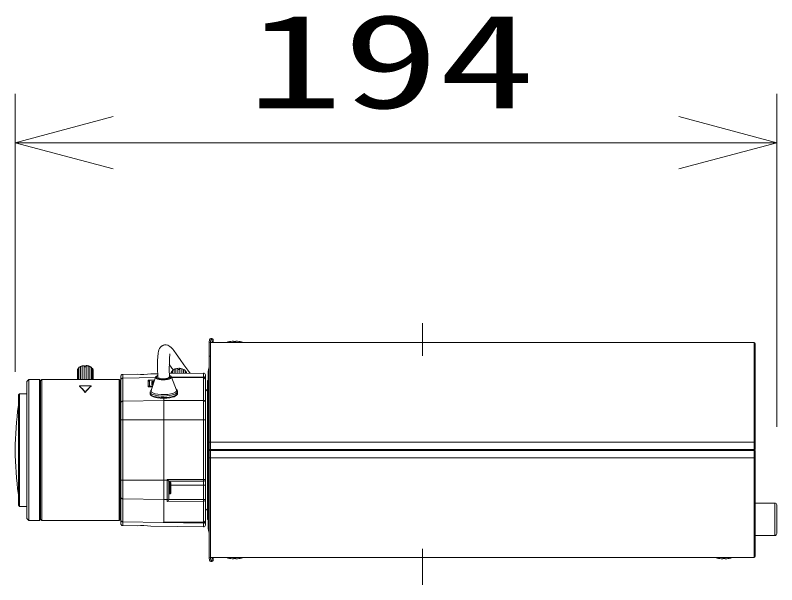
# Model space of a CAD drawing. Units: millimetres on the paper. Extents: x -62 to 64, y -58 to 59.
# Drawn here: x 8.67 to 28.13, y 19.63 to 34.18 of the extents above; entities that cross this region are included whole.
import ezdxf
from ezdxf.enums import TextEntityAlignment as Align

# ---------------------------------------------------------------- set-up
doc = ezdxf.new("R2010")
doc.units = ezdxf.units.MM
doc.linetypes.add('CHAIN2', pattern=[12, 9, -1, 1, -1])
for name, color, linetype, lineweight in [('0-2_GAIKEI', 4, 'Continuous', 9), ('0-3_SUNPO', 7, 'Continuous', 9), ('0-4_0', 7, 'Continuous', 9)]:
    doc.layers.add(name, color=color, linetype=linetype, lineweight=lineweight)
doc.styles.add('ＭＳ ゴシック', font='')
doc.styles.get('ＭＳ ゴシック').set_extended_font_data('MS Gothic')

# ---------------------------------------------------------------- blocks, each defined once
blk = doc.blocks.new('_Open30')
at = {"layer": '0-4_0'}
blk.add_line((0, 0), (-1, 0), dxfattribs=at)
blk.add_lwpolyline([(-1, 0.2679), (0, 0), (-1, -0.2679)], dxfattribs=at)

msp = doc.modelspace()

# ---------------------------------------------------------------- linework, layer by layer
at = {"layer": '0-2_GAIKEI', "linetype": 'CHAIN2'}
for p, q in [((19.079, 26.314), (19.079, 25.472)), ((19.079, 20.545), (19.079, 19.626))]:
    msp.add_line(p, q, dxfattribs=at)
at = {"layer": '0-2_GAIKEI'}
for p, q in [((13.634, 25.892), (13.629, 25.82)), ((13.664, 25.92), (13.659, 25.82)), ((13.694, 25.92), (13.664, 25.92)), ((13.698, 25.82), (13.694, 25.92)), ((13.729, 25.82), (13.724, 25.892)), ((13.659, 23.085), (13.659, 25.82)), ((14.144, 25.841), (14.144, 25.841)), ((14.249, 25.851), (14.249, 25.841)), ((14.309, 25.851), (14.309, 25.841)), ((14.414, 25.841), (14.414, 25.841)), ((27.549, 23.085), (27.549, 25.82)), ((10.26, 25.123), (10.26, 24.87)), ((10.275, 25.155), (10.275, 24.87)), ((10.298, 25.178), (10.298, 24.87)), ((10.33, 25.198), (10.316, 25.19)), ((10.339, 25.202), (10.339, 24.87)), ((10.379, 25.215), (10.379, 24.87)), ((10.434, 25.228), (10.434, 25.207)), ((10.435, 25.207), (10.435, 24.87)), ((10.474, 25.198), (10.474, 25.229)), ((10.481, 25.224), (10.481, 24.87)), ((10.537, 25.215), (10.537, 24.87)), ((10.577, 25.202), (10.577, 24.87)), ((10.587, 25.198), (10.601, 25.19)), ((10.619, 25.178), (10.619, 24.87)), ((10.642, 25.156), (10.642, 24.87)), ((10.657, 25.123), (10.657, 24.87)), ((12.636, 25.213), (12.607, 25.256)), ((12.69, 25.105), (12.69, 25.023)), ((12.75, 25.139), (12.73, 25.131)), ((12.73, 25.131), (12.73, 25.024)), ((12.772, 25.146), (12.772, 25.024)), ((12.827, 25.155), (12.827, 25.025)), ((12.829, 25.135), (12.829, 25.158)), ((12.87, 25.131), (12.87, 25.157)), ((12.875, 25.155), (12.875, 25.026)), ((12.929, 25.145), (12.929, 25.027)), ((12.97, 25.129), (12.951, 25.138)), ((12.97, 25.129), (12.97, 25.028)), ((13.01, 25.103), (13.01, 25.029)), ((10.657, 25.097), (10.657, 24.87)), ((12.254, 24.92), (11.418, 24.906)), ((12.257, 24.927), (12.143, 24.589)), ((12.65, 25.044), (12.65, 25.022)), ((12.663, 24.934), (12.789, 24.601)), ((12.666, 25.079), (12.666, 25.023)), ((13.478, 24.941), (12.666, 24.927)), ((13.033, 25.077), (13.033, 25.029)), ((13.047, 25.041), (13.047, 25.029)), ((13.124, 25.053), (13.141, 25.031)), ((13.478, 25.037), (13.479, 25.037)), ((13.479, 24.941), (13.478, 24.941)), ((13.478, 24.941), (13.478, 24.941)), ((13.478, 24.335), (13.478, 24.917)), ((9.019, 24.87), (9.019, 21.27)), ((9.289, 24.87), (9.289, 21.27)), ((9.319, 24.84), (9.319, 21.3)), ((9.349, 24.87), (9.349, 21.27)), ((11.327, 24.87), (11.327, 21.27)), ((11.347, 24.72), (11.368, 24.72)), ((11.418, 24.906), (11.417, 24.319)), ((12.068, 24.855), (12.234, 24.858)), ((12.069, 24.823), (12.068, 24.855)), ((12.068, 24.682), (12.068, 24.855)), ((12.098, 24.845), (12.098, 24.706)), ((12.118, 24.851), (12.118, 24.853)), ((12.231, 24.851), (12.118, 24.851)), ((12.158, 24.817), (12.22, 24.817)), ((12.158, 24.734), (12.158, 24.817)), ((12.192, 24.734), (12.158, 24.734)), ((12.192, 24.734), (12.161, 24.734)), ((12.174, 24.77), (12.174, 24.734)), ((12.214, 24.801), (12.203, 24.8)), ((12.203, 24.799), (12.203, 24.768)), ((12.214, 24.799), (12.203, 24.799)), ((13.528, 24.888), (13.528, 24.893)), ((13.579, 24.816), (13.579, 21.324)), ((10.609, 24.706), (10.309, 24.706)), ((10.309, 24.701), (10.309, 24.706)), ((10.459, 24.54), (10.459, 24.545)), ((10.609, 24.701), (10.609, 24.706)), ((12.175, 24.684), (12.068, 24.682)), ((12.117, 24.55), (12.117, 24.551)), ((12.118, 24.511), (12.117, 24.55)), ((12.118, 24.7), (12.18, 24.7)), ((12.118, 24.683), (12.118, 24.7)), ((12.817, 24.524), (12.817, 24.563)), ((12.817, 24.523), (12.817, 24.524)), ((13.579, 24.57), (13.529, 24.62)), ((13.529, 24.62), (13.579, 24.573)), ((8.779, 24.509), (8.779, 21.629)), ((11.417, 24.319), (12.468, 24.336)), ((12.118, 24.511), (12.118, 24.511)), ((12.468, 24.336), (12.468, 24.389)), ((12.468, 24.389), (12.468, 24.336)), ((12.468, 24.336), (13.478, 24.335)), ((11.368, 23.843), (13.528, 23.843)), ((11.368, 22.297), (11.368, 23.843)), ((11.417, 23.843), (11.417, 22.297)), ((12.468, 22.297), (12.468, 23.843)), ((13.478, 22.32), (13.478, 23.843)), ((13.528, 23.843), (13.528, 22.32)), ((13.659, 23.27), (27.549, 23.27)), ((13.629, 23.085), (27.579, 23.085)), ((13.759, 23.07), (13.629, 23.07)), ((13.629, 23.055), (27.579, 23.055)), ((13.659, 23.055), (13.659, 20.32)), ((13.759, 23.055), (13.759, 23.085)), ((13.829, 23.055), (13.829, 23.085)), ((13.843, 23.055), (13.873, 23.085)), ((13.859, 23.07), (13.859, 23.085)), ((27.429, 23.055), (27.427, 23.085)), ((27.479, 23.055), (27.477, 23.085)), ((27.549, 20.32), (27.549, 23.055)), ((27.549, 22.87), (13.659, 22.87)), ((12.57, 22.297), (11.368, 22.297)), ((12.548, 22.32), (12.57, 22.297)), ((12.548, 22.32), (13.528, 22.32)), ((12.548, 22.297), (12.548, 22.32)), ((13.478, 22.27), (12.598, 22.27)), ((12.598, 22.25), (12.618, 22.25)), ((12.648, 22.12), (12.648, 22.2)), ((12.648, 22.2), (12.648, 22.12)), ((13.528, 22.17), (12.648, 22.17)), ((12.648, 22.08), (12.648, 22.12)), ((12.648, 22.12), (12.648, 22.08)), ((12.648, 22.08), (12.648, 22)), ((12.648, 22), (12.648, 22.08)), ((13.528, 22.17), (13.528, 21.805)), ((11.417, 21.821), (11.418, 21.234)), ((12.468, 21.804), (11.417, 21.821)), ((12.468, 21.218), (12.468, 21.804)), ((12.548, 21.804), (12.468, 21.804)), ((12.468, 21.804), (12.468, 21.222)), ((12.548, 21.757), (12.548, 21.804)), ((12.595, 21.804), (13.478, 21.805)), ((12.598, 21.95), (12.618, 21.95)), ((12.598, 21.95), (12.598, 21.82)), ((12.598, 21.82), (12.598, 21.851)), ((13.528, 21.275), (13.528, 21.805)), ((13.478, 21.758), (12.548, 21.757)), ((13.478, 21.223), (13.478, 21.757)), ((28.079, 20.885), (28.079, 21.715)), ((11.347, 21.42), (11.368, 21.42)), ((13.579, 21.57), (13.529, 21.52)), ((11.418, 21.234), (13.478, 21.199)), ((13.478, 21.223), (12.468, 21.222)), ((12.468, 21.222), (12.468, 21.218)), ((12.468, 21.222), (12.468, 21.222)), ((13.528, 21.275), (13.528, 21.326)), ((13.528, 21.323), (13.528, 21.252)), ((13.528, 21.247), (13.528, 21.252)), ((13.478, 21.199), (13.479, 21.199)), ((13.478, 21.199), (13.478, 21.199)), ((13.478, 21.103), (13.479, 21.103)), ((13.664, 20.22), (13.659, 20.32)), ((13.698, 20.32), (13.694, 20.22)), ((13.729, 20.32), (13.724, 20.248)), ((14.144, 20.299), (14.144, 20.299)), ((14.249, 20.289), (14.249, 20.299)), ((14.309, 20.289), (14.309, 20.299)), ((14.414, 20.299), (14.414, 20.299)), ((26.644, 20.299), (26.644, 20.299)), ((26.749, 20.289), (26.749, 20.299)), ((26.809, 20.289), (26.809, 20.299)), ((26.914, 20.299), (26.914, 20.299)), ((13.664, 20.22), (13.694, 20.22))]:
    msp.add_line(p, q, dxfattribs=at)
at = {"layer": '0-2_GAIKEI', "color": 7}
for p, q in [((13.629, 20.32), (13.629, 25.82)), ((27.549, 25.82), (13.659, 25.82)), ((27.579, 23.085), (27.579, 25.79)), ((11.418, 25.001), (11.784, 25.007)), ((12.134, 25.013), (12.308, 25.016)), ((12.608, 25.022), (13.478, 25.037)), ((13.599, 25.07), (13.599, 21.07)), ((8.969, 24.82), (9.019, 24.87)), ((8.969, 24.82), (8.969, 21.32)), ((9.019, 24.87), (9.289, 24.87)), ((9.319, 24.84), (9.289, 24.87)), ((9.319, 24.84), (9.349, 24.87)), ((9.349, 24.87), (11.327, 24.87)), ((11.347, 24.85), (11.327, 24.87)), ((11.347, 24.85), (11.347, 21.29)), ((11.368, 24.859), (11.368, 24.271)), ((13.528, 24.814), (13.528, 24.865)), ((8.749, 24.479), (8.779, 24.509)), ((8.749, 24.479), (8.749, 21.659)), ((8.779, 24.509), (8.969, 24.509)), ((27.579, 20.35), (27.579, 23.055)), ((11.368, 21.869), (11.368, 21.281)), ((8.749, 21.659), (8.779, 21.629)), ((8.779, 21.629), (8.969, 21.629)), ((27.579, 21.715), (28.079, 21.715)), ((28.129, 20.935), (28.129, 21.665)), ((8.969, 21.32), (9.019, 21.27)), ((9.019, 21.27), (9.289, 21.27)), ((9.319, 21.3), (9.289, 21.27)), ((9.319, 21.3), (9.349, 21.27)), ((9.349, 21.27), (11.327, 21.27)), ((11.347, 21.29), (11.327, 21.27)), ((11.784, 21.133), (11.418, 21.139)), ((13.478, 21.103), (12.134, 21.127)), ((27.579, 20.885), (28.079, 20.885)), ((13.634, 20.248), (13.629, 20.32)), ((27.549, 20.32), (13.659, 20.32))]:
    msp.add_line(p, q, dxfattribs=at)
for points in [[(12.429, 25.736), (12.402, 25.718), (12.378, 25.695), (12.357, 25.666), (12.341, 25.631), (12.328, 25.588), (12.322, 25.554), (12.321, 25.544), (12.32, 25.539), (12.32, 25.534)], [(12.884, 25.382), (12.784, 25.527), (12.722, 25.61), (12.694, 25.646), (12.657, 25.686), (12.624, 25.715), (12.595, 25.734), (12.565, 25.746), (12.53, 25.754), (12.495, 25.755), (12.482, 25.754)], [(12.319, 25.533), (12.312, 25.456), (12.308, 25.344), (12.307, 25.166), (12.31, 24.933)], [(12.617, 25.496), (12.612, 25.434), (12.608, 25.317), (12.607, 25.126), (12.61, 24.939)], [(12.884, 25.382), (12.979, 25.243), (13.076, 25.112), (13.124, 25.053)], [(11.368, 24.921), (11.369, 24.951), (11.371, 24.965), (11.376, 24.978), (11.385, 24.988), (11.397, 24.996), (11.411, 25), (11.418, 25.001)], [(13.479, 25.037), (13.496, 25.034), (13.511, 25.025), (13.522, 25.011), (13.528, 24.992), (13.529, 24.973), (13.529, 24.962)], [(11.368, 21.212), (11.369, 21.189), (11.371, 21.175), (11.376, 21.162), (11.385, 21.152), (11.397, 21.144), (11.411, 21.14), (11.418, 21.139)], [(13.479, 21.103), (13.496, 21.106), (13.511, 21.115), (13.522, 21.129), (13.528, 21.146), (13.529, 21.166), (13.529, 21.204)]]:
    msp.add_lwpolyline(points, dxfattribs=at)
at = {"layer": '0-2_GAIKEI'}
for points in [[(14.209, 25.851), (14.223, 25.852), (14.238, 25.852), (14.247, 25.852)], [(14.249, 25.851), (14.249, 25.851), (14.248, 25.851), (14.248, 25.851), (14.247, 25.852), (14.245, 25.852), (14.24, 25.852), (14.218, 25.852), (14.209, 25.851)], [(14.309, 25.851), (14.309, 25.851), (14.309, 25.851), (14.309, 25.851), (14.31, 25.852), (14.312, 25.852), (14.317, 25.852), (14.339, 25.852), (14.349, 25.851)], [(14.349, 25.851), (14.334, 25.852), (14.319, 25.852), (14.31, 25.852)], [(10.381, 25.218), (10.381, 25.218), (10.381, 25.218), (10.381, 25.218), (10.38, 25.218), (10.378, 25.218)], [(10.481, 25.224), (10.481, 25.225), (10.474, 25.228)], [(10.538, 25.219), (10.537, 25.219), (10.536, 25.219), (10.535, 25.218), (10.535, 25.218), (10.535, 25.218), (10.535, 25.218)], [(12.309, 24.97), (12.285, 24.958), (12.268, 24.945), (12.258, 24.93), (12.257, 24.927)], [(12.663, 24.934), (12.657, 24.946), (12.643, 24.958), (12.621, 24.97), (12.609, 24.975)], [(13.528, 24.865), (13.526, 24.882), (13.518, 24.897), (13.506, 24.909), (13.49, 24.916), (13.478, 24.917), (12.669, 24.918)], [(12.232, 24.853), (12.118, 24.853), (12.097, 24.85), (12.082, 24.843), (12.072, 24.832), (12.069, 24.821), (12.068, 24.817)], [(12.098, 24.845), (12.099, 24.846), (12.1, 24.847), (12.102, 24.849), (12.112, 24.851), (12.118, 24.851)], [(12.215, 24.805), (12.168, 24.805), (12.168, 24.734)], [(12.15, 24.611), (12.132, 24.593), (12.123, 24.577), (12.117, 24.559), (12.117, 24.551)], [(12.118, 24.511), (12.121, 24.493), (12.131, 24.474), (12.146, 24.457), (12.168, 24.442), (12.199, 24.427), (12.243, 24.413), (12.303, 24.4), (12.375, 24.392), (12.458, 24.389), (12.542, 24.393), (12.616, 24.402), (12.678, 24.416), (12.727, 24.432), (12.759, 24.447), (12.783, 24.463), (12.802, 24.481), (12.812, 24.498), (12.817, 24.515), (12.817, 24.523)], [(12.817, 24.563), (12.814, 24.581), (12.804, 24.6), (12.788, 24.617), (12.781, 24.623)], [(12.57, 22.297), (12.597, 22.27), (12.598, 22.27)], [(13.528, 21.805), (13.478, 21.805), (13.478, 22.17)], [(13.528, 21.275), (13.526, 21.258), (13.518, 21.243), (13.506, 21.231), (13.49, 21.224), (13.478, 21.223)], [(14.249, 20.289), (14.249, 20.289), (14.248, 20.289), (14.248, 20.289), (14.247, 20.288), (14.245, 20.288), (14.24, 20.288), (14.218, 20.288), (14.209, 20.289)], [(14.237, 20.288), (14.244, 20.288), (14.247, 20.288), (14.248, 20.289), (14.248, 20.289), (14.249, 20.289), (14.249, 20.289)], [(14.309, 20.289), (14.309, 20.289), (14.309, 20.289), (14.309, 20.289), (14.31, 20.288), (14.312, 20.288), (14.317, 20.288), (14.339, 20.288), (14.349, 20.289)], [(26.749, 20.289), (26.749, 20.289), (26.748, 20.289), (26.748, 20.289), (26.747, 20.288), (26.745, 20.288), (26.74, 20.288), (26.718, 20.288), (26.709, 20.289)], [(26.737, 20.288), (26.744, 20.288), (26.747, 20.288), (26.748, 20.289), (26.748, 20.289), (26.749, 20.289), (26.749, 20.289)], [(26.809, 20.289), (26.809, 20.289), (26.809, 20.289), (26.809, 20.289), (26.81, 20.288), (26.812, 20.288), (26.817, 20.288), (26.839, 20.288), (26.849, 20.289)]]:
    msp.add_lwpolyline(points, dxfattribs=at)
for centre, radius, start, end in [((13.664, 25.89), 0.03, 90, 176), ((13.694, 25.89), 0.03, 4, 90), ((14.279, 25.18), 0.675, 101.5383, 108.5331), ((14.279, 25.18), 0.674, 95.9587, 101.5498), ((14.279, 25.18), 0.674, 95.9606, 101.5492), ((14.279, 25.18), 0.661, 87.4, 92.5997), ((14.279, 25.18), 0.674, 78.4508, 84.0394), ((14.279, 25.18), 0.674, 78.4502, 84.0413), ((14.279, 25.18), 0.675, 71.4669, 78.4617), ((12.841, 25.473), 0.225, 166.3151, 174.161), ((12.629, 25.313), 1, 345.9301, 359.9656), ((10.167, 25.321), 0.198, 303.022, 311.2124), ((10.442, 25.029), 0.201, 114.3191, 120.7657), ((10.377, 25.219), 0.0047, 293.1366, 339.2328), ((10.539, 25.219), 0.0045, 200.2222, 246.6528), ((10.479, 25.036), 0.193, 59.1878, 65.8771), ((10.751, 25.323), 0.2, 228.9983, 237.0721), ((12.774, 25.142), 0.0055, 81.4729, 113.9681), ((12.771, 25.151), 0.0052, 283.4992, 314.8685), ((12.829, 25.153), 0.0034, 102.5342, 138.3826), ((12.868, 25.146), 0.0106, 54.5987, 82.3889), ((12.927, 25.141), 0.0057, 65.8435, 94.7071), ((12.931, 25.151), 0.0062, 227.7901, 255.9585), ((12.6, 25.197), 0.135, 299.1965, 310.6557), ((13.098, 25.19), 0.131, 228.5617, 240.4961), ((12.154, 24.803), 0.0145, 4.9868, 72.3753), ((12.161, 24.724), 0.0105, 90.4344, 107.5613), ((12.204, 24.77), 0.03, 90.9511, 179.9439), ((13.629, 24.816), 0.05, 126.8284, 180), ((9.386, 23.699), 1.366, 38.2799, 47.5263), ((9.388, 23.696), 1.363, 38.2554, 47.5245), ((11.531, 23.699), 1.366, 132.4737, 141.7201), ((11.529, 23.696), 1.363, 132.4755, 141.7446), ((12.618, 22.22), 0.0301, 355.738, 89.9093), ((13.478, 22.32), 0.05, 269.9997, 359.9997), ((12.524, 21.828), 0.0754, 288.5348, 341.5538), ((12.543, 21.82), 0.0548, 342.8633, 0.0568), ((12.618, 21.98), 0.0301, 270.0854, 4.161), ((13.629, 21.324), 0.05, 180, 233.1716), ((13.664, 20.25), 0.03, 184, 270), ((13.694, 20.25), 0.03, 270, 356), ((14.279, 20.96), 0.675, 251.467, 258.4617), ((14.279, 20.96), 0.674, 258.4508, 264.0394), ((14.279, 20.96), 0.674, 258.4502, 264.0413), ((14.279, 20.96), 0.661, 267.4, 272.5997), ((14.319, 20.339), 0.0515, 260.7832, 271.9239), ((14.312, 20.635), 0.348, 272.9436, 276.0356), ((14.279, 20.96), 0.674, 275.9587, 281.5498), ((14.279, 20.96), 0.674, 275.9606, 281.5492), ((14.279, 20.96), 0.675, 281.5383, 288.533), ((26.779, 20.96), 0.675, 251.467, 258.4617), ((26.779, 20.96), 0.674, 258.4508, 264.0394), ((26.779, 20.96), 0.674, 258.4502, 264.0413), ((26.779, 20.96), 0.661, 267.4, 272.5997), ((26.819, 20.339), 0.0515, 260.7832, 271.9239), ((26.812, 20.635), 0.348, 272.9436, 276.0356), ((26.779, 20.96), 0.674, 275.9587, 281.5498), ((26.779, 20.96), 0.674, 275.9606, 281.5492), ((26.779, 20.96), 0.675, 281.5383, 288.533)]:
    msp.add_arc(centre, radius, start, end, dxfattribs=at)
at = {"layer": '0-2_GAIKEI', "color": 7}
for centre, radius, start, end in [((12.508, 25.586), 0.169, 98.9539, 117.9527), ((13.659, 25.79), 0.03, 90, 180), ((27.549, 25.79), 0.03, 0, 90), ((21.938, 31.497), 11.226, 214.0367, 214.6448), ((11.925, 26.944), 1.942, 265.8294, 276.1727), ((11.925, 26.944), 1.942, 265.8316, 276.1728), ((16.756, 23.069), 8.086, 171.9407, 188.0593), ((28.079, 21.665), 0.05, 0, 90), ((11.925, 19.196), 1.942, 83.8273, 94.1684), ((12.629, 20.827), 1, 0.0344, 14.0699), ((28.079, 20.935), 0.05, 270, 0), ((13.659, 20.35), 0.03, 180, 270), ((27.549, 20.35), 0.03, 270, 0)]:
    msp.add_arc(centre, radius, start, end, dxfattribs=at)
at = {"layer": '0-2_GAIKEI'}
for centre, major_axis, ratio, start_param, end_param in [((13.659, 25.456), (0.03, 0), 0.458714, 1.570788, 3.141591), ((27.549, 25.456), (0.03, 0), 0.458714, 0, 1.570796), ((10.459, 25.11), (-0.2, 0), 0.573576, 5.877991, 6.170755), ((10.459, 25.11), (-0.2, 0), 0.573576, 5.507435, 5.647156), ((10.459, 25.11), (-0.2, 0), 0.573576, 5.354392, 5.507435), ((10.459, 25.126), (0.18, 0), 0.573576, 2.158003, 2.365842), ((10.358, 25.225), (0.0231, 0), 0.573576, 4.74664, 5.731309), ((10.459, 25.126), (0.18, 0), 0.573576, 1.708858, 2.036761), ((10.459, 25.11), (-0.2, 0), 0.573576, 4.836569, 5.123557), ((10.459, 25.093), (-0.2, 0), 0.573576, 4.830794, 4.836569), ((10.458, 25.208), (0.0231, 0), 0.573576, 3.202288, 5.468289), ((10.459, 25.126), (0.18, 0), 0.573576, 1.110806, 1.486096), ((10.459, 25.11), (-0.2, 0), 0.573576, 4.307195, 4.599958), ((10.558, 25.226), (0.0231, 0), 0.573576, 3.699443, 4.684112), ((10.459, 25.126), (0.18, 0), 0.573576, 0.775744, 0.989563), ((10.459, 25.11), (-0.2, 0), 0.573576, 3.917336, 4.07636), ((10.459, 25.11), (-0.2, 0), 0.573576, 3.783596, 3.917336), ((10.459, 25.11), (-0.2, 0), 0.573576, 3.259997, 3.552761), ((12.849, 25.027), (-0.2, 0), 0.642788, 5.345245, 5.629399), ((12.75, 25.155), (0.0239, 0), 0.642788, 4.67797, 5.773076), ((12.849, 25.043), (0.18, 0), 0.642788, 1.682137, 2.014664), ((12.849, 25.027), (-0.2, 0), 0.642788, 4.821647, 5.1058), ((12.851, 25.14), (0.0239, 0), 0.642788, 3.536003, 5.638615), ((12.849, 25.043), (0.18, 0), 0.642788, 1.105999, 1.452623), ((12.849, 25.027), (-0.2, 0), 0.642788, 4.298048, 4.582202), ((12.95, 25.153), (0.0239, 0), 0.642788, 3.630773, 4.725878), ((12.849, 25.027), (-0.2, 0), 0.642788, 3.774449, 4.058603), ((11.418, 23.07), (0, -1.931), 0.000291, 3.141593, 3.455752), ((12.46, 24.923), (-0.205, -0.004), 0.308965, 6.173212, 9.426812), ((12.46, 24.936), (-0.186, -0.003), 0.308965, 5.652865, 10.054653), ((12.46, 24.936), (-0.15, -0.003), 0.308965, 0.000723, 3.142315), ((12.849, 25.027), (-0.2, 0), 0.642788, 5.868844, 6.152998), ((12.46, 24.923), (-0.205, -0.004), 0.308965, 3.143626, 3.251566), ((12.676, 25.108), (0.0239, 0), 0.642788, 5.201569, 5.30933), ((13.023, 25.106), (0.0239, 0), 0.642788, 4.137133, 4.202279), ((12.849, 25.027), (-0.2, 0), 0.642788, 3.25085, 3.535004), ((13.478, 23.07), (0, 1.967), 0.000291, 6.283185, 6.597344), ((13.478, 24.907), (0, 0.01), 0.000291, 0, 0.314159), ((13.478, 24.893), (-0.05, 0), 0.951056, 3.142534, 4.695877), ((11.418, 24.859), (-0.05, 0), 0.951056, 4.730784, 6.284127), ((12.098, 24.817), (-0.03, 0), 0.951056, 4.712458, 6.283254), ((12.204, 24.77), (-0.03, 0), 0.951056, 4.730784, 6.30158), ((12.204, 24.715), (0.03, 0), 0.951056, 1.891986, 2.388918), ((12.204, 24.77), (0, -0.03), 0.005684, 3.141653, 3.455702), ((13.529, 23.07), (0, -1.85), 0.000291, 3.482068, 5.94271), ((12.098, 24.677), (0.03, 0), 0.951056, 1.570865, 2.972825), ((12.118, 24.706), (0.02, 0), 0.309017, 3.14157, 4.712367), ((12.467, 24.556), (-0.35, -0.006), 0.308965, 6.283133, 9.424724), ((12.467, 24.518), (0.35, 0.006), 0.308965, 3.141593, 6.277486), ((12.466, 24.584), (0.325, 0.006), 0.308965, 3.135978, 6.393155), ((12.466, 24.584), (0.325, 0.006), 0.308965, 3.031622, 3.135893), ((12.467, 24.518), (0.35, 0.006), 0.308965, 6.277486, 6.283185), ((12.468, 23.843), (0, 0.519), 0.000291, 0.314159, 1.570796), ((12.468, 23.843), (0, -0.519), 0.000291, 3.455752, 4.712389), ((13.478, 24.288), (0.05, 0), 0.951056, 0.000941, 1.570865), ((13.478, 23.843), (0, 0.518), 0.000291, 0.314159, 1.570796), ((11.418, 24.271), (0.05, 0), 0.951056, 1.589191, 3.142534), ((11.417, 23.843), (0, -0.501), 0.000291, 3.455752, 4.712389), ((13.528, 23.843), (0, 0.468), 0.000291, 0.314159, 1.570796), ((13.659, 23.269), (0.03, 0), 0.043619, 1.570796, 3.141593), ((27.549, 23.269), (0.03, 0), 0.043619, 0, 1.570796), ((13.659, 22.871), (0.03, 0), 0.043619, 3.141593, 4.712389), ((27.549, 22.871), (0.03, 0), 0.043619, 4.712389, 6.283185), ((11.368, 22.297), (0, -0.451), 0.000291, 4.712389, 5.969026), ((11.417, 22.297), (0, -0.501), 0.000291, 4.712389, 5.969026), ((12.468, 22.297), (0, 0.519), 0.000291, 1.570796, 2.827433), ((12.468, 22.297), (0, -0.519), 0.000291, 4.712389, 5.969026), ((12.548, 22.297), (0, 0.519), 0.000291, 1.570796, 2.827433), ((12.598, 22.17), (0, 0.1), 0.000291, 5.63968, 6.283185), ((12.598, 22.297), (0, 0.469), 0.000291, 1.629403, 2.827433), ((12.598, 22.1), (0, -0.15), 0.000291, 3.141593, 4.712389), ((12.618, 22.1), (0, -0.15), 0.000291, 3.141606, 4.70801), ((12.648, 22.1), (0, -0.12), 0.000291, 2.945243, 4.712389), ((12.648, 22.1), (0, -0.12), 0.000291, 1.570796, 2.945243), ((13.478, 22.32), (0, 0.05), 0.000582, 3.141593, 4.712389), ((13.478, 22.17), (0, -0.1), 0.000291, 1.570796, 3.141593), ((13.528, 22.17), (0, -0.15), 0.000291, 1.570796, 3.141593), ((12.598, 22.1), (0, -0.15), 0.000291, 4.712389, 6.283185), ((12.618, 22.1), (0, -0.15), 0.000291, 4.712389, 6.283199), ((12.648, 22.1), (0, -0.12), 0.000291, 4.712389, 6.477072), ((12.648, 22.1), (0, -0.12), 0.000291, 0.193886, 1.566417), ((11.418, 21.869), (-0.05, 0), 0.951056, 6.282244, 7.835587), ((12.548, 21.851), (-0.05, 0), 0.951056, 1.570728, 3.140651), ((13.478, 21.805), (0, 0.05), 0.000291, 1.570796, 2.828092), ((13.478, 21.805), (-0.05, 0), 0.951056, 1.570728, 3.140651), ((11.418, 21.281), (0.05, 0), 0.951056, 3.140651, 4.693994), ((11.418, 23.07), (0, -1.931), 0.000291, 5.969026, 6.283185), ((13.478, 21.233), (0, 0.01), 0.000291, 2.831013, 3.142097), ((13.478, 21.247), (0.05, 0), 0.951056, 4.728901, 6.282244), ((13.478, 23.07), (0, 1.967), 0.000291, 2.827434, 3.141593), ((27.549, 20.684), (0.03, 0), 0.458714, 4.712389, 6.283185)]:
    msp.add_ellipse(centre, major_axis=major_axis, ratio=ratio, start_param=start_param, end_param=end_param, dxfattribs=at)
at = {"layer": '0-2_GAIKEI', "color": 7}
for centre, major_axis, start_param, end_param in [((11.369, 23.07), (0, -1.881), 3.31948, 3.455752), ((13.529, 23.07), (0, 1.917), 5.963865, 6.122235), ((13.529, 23.07), (0, 1.917), 5.653917, 5.963865), ((11.368, 23.843), (0, -0.451), 3.455752, 4.712389), ((13.529, 23.07), (0, 1.917), 3.3729, 3.770861), ((11.369, 23.07), (0, -1.881), 5.969026, 6.127938)]:
    msp.add_ellipse(centre, major_axis=major_axis, ratio=0.000291, start_param=start_param, end_param=end_param, dxfattribs=at)
at = {"layer": '0-3_SUNPO'}
for p, q in [((8.67, 25.069), (8.67, 32.17)), ((28.129, 23.665), (28.129, 32.17)), ((11.17, 30.92), (25.629, 30.92))]:
    msp.add_line(p, q, dxfattribs=at)

# ---------------------------------------------------------------- block references
at = {"layer": '0-3_SUNPO', "xscale": 2.5, "yscale": 2.5, "rotation": 180}
msp.add_blockref('_Open30', (8.67, 30.92), dxfattribs=at)
at = {"layer": '0-3_SUNPO', "xscale": 2.5, "yscale": 2.5}
msp.add_blockref('_Open30', (28.129, 30.92), dxfattribs=at)

# ---------------------------------------------------------------- texts
at = {"layer": '0-3_SUNPO', "style": 'ＭＳ ゴシック', "width": 1.5}
msp.add_text('194', height=2.405, dxfattribs=at).set_placement((14.59, 31.082), align=Align.BOTTOM_LEFT)

doc.saveas('drawing.dxf')
